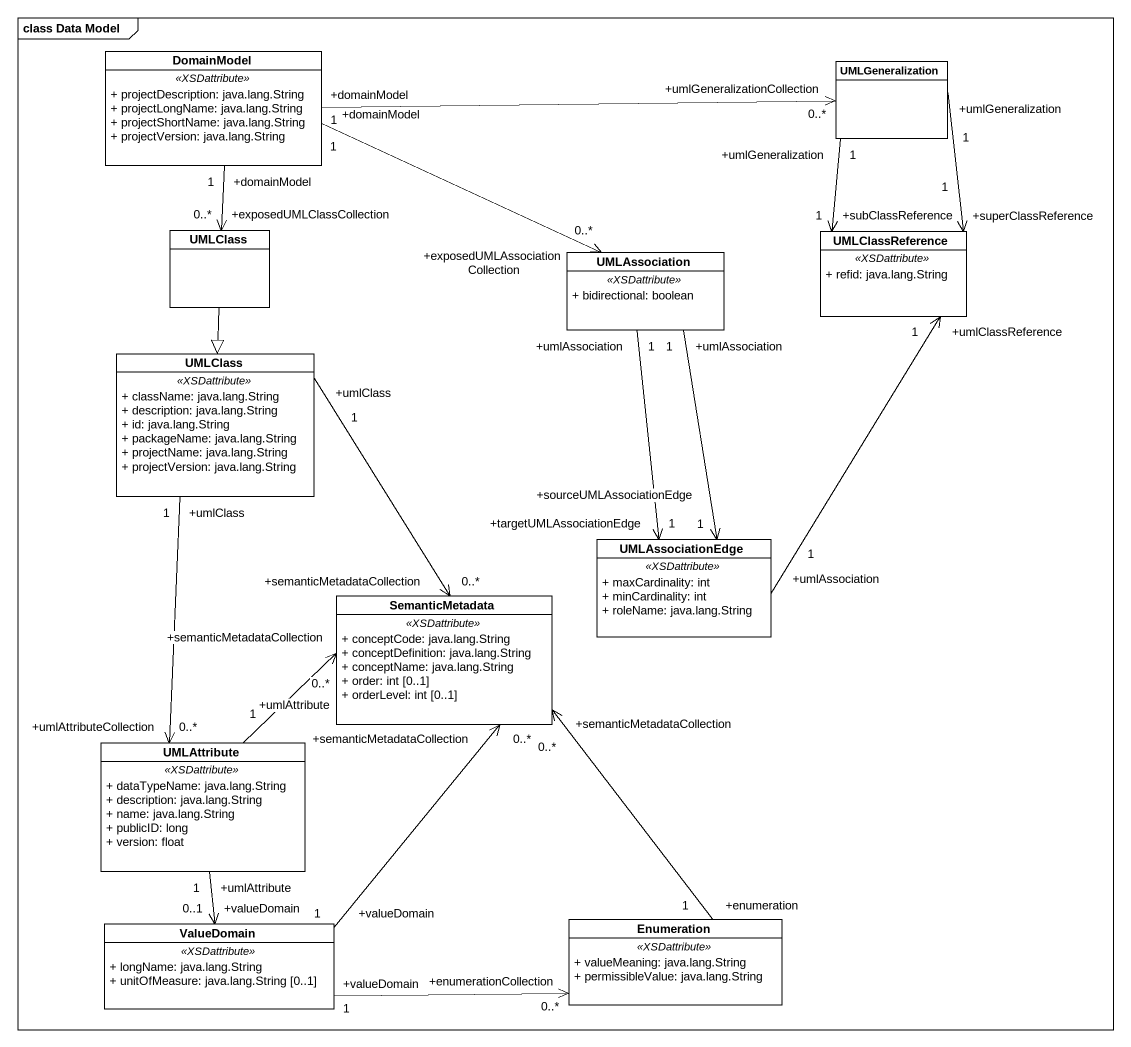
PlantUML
@startuml
mainframe class Data Model
hide circle
hide empty members
skinparam classAttributeIconSize 0
class DomainModel {
  .. <<XSDattribute>> ..
  + projectDescription: java.lang.String
  + projectLongName: java.lang.String
  + projectShortName: java.lang.String
  + projectVersion: java.lang.String
}
class UMLGeneralization
class UMLClass
class UMLAssociation {
  .. <<XSDattribute>> ..
  + bidirectional: boolean
}
class UMLClassReference {
  .. <<XSDattribute>> ..
  + refid: java.lang.String
}
class "UMLClass" as UMLClass_2 {
  .. <<XSDattribute>> ..
  + className: java.lang.String
  + description: java.lang.String
  + id: java.lang.String
  + packageName: java.lang.String
  + projectName: java.lang.String
  + projectVersion: java.lang.String
}
class UMLAssociationEdge {
  .. <<XSDattribute>> ..
  + maxCardinality: int
  + minCardinality: int
  + roleName: java.lang.String
}
class SemanticMetadata {
  .. <<XSDattribute>> ..
  + conceptCode: java.lang.String
  + conceptDefinition: java.lang.String
  + conceptName: java.lang.String
  + order: int [0..1]
  + orderLevel: int [0..1]
}
class UMLAttribute {
  .. <<XSDattribute>> ..
  + dataTypeName: java.lang.String
  + description: java.lang.String
  + name: java.lang.String
  + publicID: long
  + version: float
}
class ValueDomain {
  .. <<XSDattribute>> ..
  + longName: java.lang.String
  + unitOfMeasure: java.lang.String [0..1]
}
class Enumeration {
  .. <<XSDattribute>> ..
  + valueMeaning: java.lang.String
  + permissibleValue: java.lang.String
}
DomainModel "+domainModel\n1" -right-> "+umlGeneralizationCollection\n0..*" UMLGeneralization
DomainModel "+domainModel\n1" --> "+exposedUMLClassCollection\n0..*" UMLClass
DomainModel "+domainModel\n1" -right-> "+exposedUMLAssociationCollection\n0..*" UMLAssociation
UMLGeneralization "+umlGeneralization\n1" --> "+subClassReference\n1" UMLClassReference
UMLGeneralization "+umlGeneralization\n1" --> "+superClassReference\n1" UMLClassReference
UMLClass --|> UMLClass_2
UMLAssociation "+umlAssociation\n1" --> "+targetUMLAssociationEdge\n1" UMLAssociationEdge
UMLAssociation "+umlAssociation\n1" --> "+sourceUMLAssociationEdge\n1" UMLAssociationEdge
UMLClass_2 "+umlClass\n1" --> "+semanticMetadataCollection\n0..*" SemanticMetadata
UMLClass_2 "+umlClass\n1" --> "+umlAttributeCollection\n0..*" UMLAttribute
UMLAssociationEdge "+umlAssociation\n1" -up-> "+umlClassReference\n1" UMLClassReference
UMLAttribute "+umlAttribute\n1" -up-> "+semanticMetadataCollection\n0..*" SemanticMetadata
UMLAttribute "+umlAttribute\n1" --> "+valueDomain\n0..1" ValueDomain
ValueDomain "+valueDomain\n1" -up-> "+semanticMetadataCollection\n0..*" SemanticMetadata
ValueDomain "+valueDomain\n1" -right-> "+enumerationCollection\n0..*" Enumeration
Enumeration "+enumeration\n1" -up-> "+semanticMetadataCollection\n0..*" SemanticMetadata
@enduml
